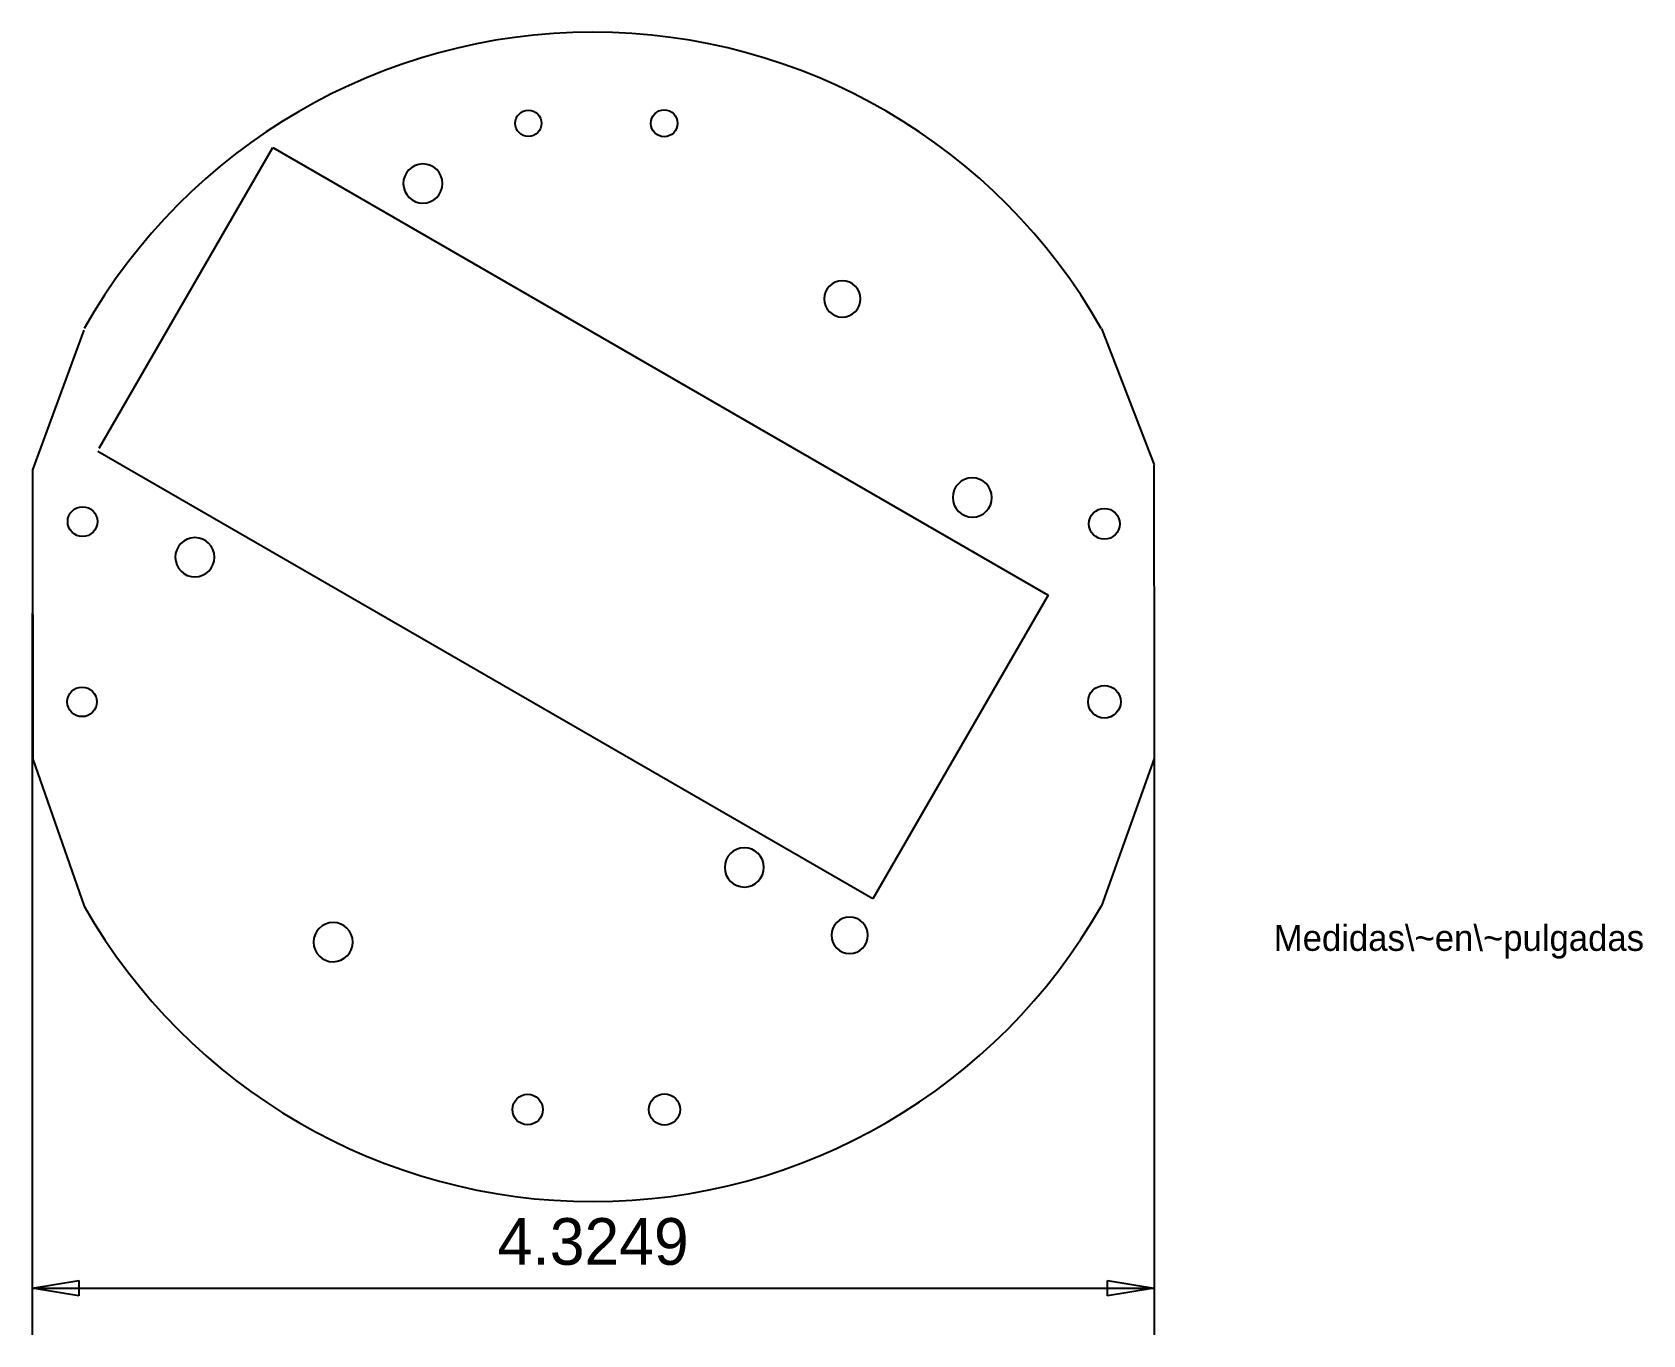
# Model space of a CAD drawing. Extents: x -2.22 to 3.99, y -0.42 to 4.6.
import ezdxf
from ezdxf.enums import TextEntityAlignment as Align

# ---------------------------------------------------------------- set-up
doc = ezdxf.new("R2010")
doc.units = 0
doc.layers.add('NOTES', color=7, linetype='CONTINUOUS')
doc.layers.add('SSTOP', color=4, linetype='CONTINUOUS')
doc.styles.get("Standard").update_dxf_attribs({"font": 'txt', "width": 0.75})

msp = doc.modelspace()

# ---------------------------------------------------------------- linework, layer by layer
at = {"layer": 'NOTES'}
for p, q in [((-1.964, 2.9993), (-1.295, 4.158)), ((-1.295, 4.158), (1.6943, 2.4321)), ((-2.0234, 3.4545), (-2.2209, 2.9157)), ((1.8999, 3.4609), (2.1031, 2.9348)), ((1.0181, 1.2608), (-1.9697, 2.9858)), ((2.1011, 2.9339), (2.1031, 2.0004)), ((-2.2209, 2.9157), (-2.2204, 1.7996)), ((1.6943, 2.4321), (1.0181, 1.2608)), ((-2.2224, 2.3628), (-2.2224, -0.4198)), ((2.1025, 2.3628), (2.1025, -0.4198)), ((2.1022, 2.019), (2.1022, 1.8024)), ((2.1022, 1.8024), (1.8996, 1.2349)), ((-2.2204, 1.7996), (-2.022, 1.2326)), ((-2.2224, -0.2398), (-2.0424, -0.2098)), ((-2.2224, -0.2398), (2.1025, -0.2398)), ((-2.0424, -0.2697), (-2.2224, -0.2398)), ((-2.0424, -0.2098), (-2.0424, -0.2697)), ((1.9225, -0.2697), (1.9225, -0.2098)), ((1.9225, -0.2098), (2.1025, -0.2398)), ((2.1025, -0.2398), (1.9225, -0.2697))]:
    msp.add_line(p, q, dxfattribs=at)
for centre, radius in [((-0.3098, 4.2518), 0.0508), ((0.2139, 4.2518), 0.0516), ((-2.0283, 2.7158), 0.0574), ((1.9107, 2.7075), 0.0595), ((-2.0302, 2.0208), 0.0569), ((1.9107, 2.0214), 0.063), ((-0.3125, 0.4487), 0.0588), ((0.215, 0.4487), 0.0601)]:
    msp.add_circle(centre, radius, dxfattribs=at)
at = {"layer": 'SSTOP', "color": 7, "linetype": 'CONTINUOUS'}
for points in [[(-0.6408, 4.0198, 1), (-0.792, 4.019, 1)], [(-0.6408, 4.0198, 1), (-0.792, 4.019, 1)], [(-0.6408, 4.0198, 1), (-0.792, 4.019, 1)], [(0.8305, 3.5748, 1), (0.9705, 3.5748, 1)], [(0.8305, 3.5748, 1), (0.9705, 3.5748, 1)], [(0.8305, 3.5748, 1), (0.9705, 3.5748, 1)], [(0.8305, 3.5748, 1), (0.9705, 3.5748, 1)], [(0.8305, 3.5748, 1), (0.9705, 3.5748, 1)], [(1.4772, 2.8094, 1), (1.326, 2.8086, 1)], [(1.4772, 2.8094, 1), (1.326, 2.8086, 1)], [(1.4772, 2.8094, 1), (1.326, 2.8086, 1)], [(-1.5198, 2.5789, 1), (-1.671, 2.5781, 1)], [(-1.5198, 2.5789, 1), (-1.671, 2.5781, 1)], [(-1.5198, 2.5789, 1), (-1.671, 2.5781, 1)], [(0.5983, 1.3829, 1), (0.4471, 1.3821, 1)], [(0.5983, 1.3829, 1), (0.4471, 1.3821, 1)], [(0.5983, 1.3829, 1), (0.4471, 1.3821, 1)], [(0.8587, 1.1207, 1), (0.9987, 1.1207, 1)], [(0.8587, 1.1207, 1), (0.9987, 1.1207, 1)], [(0.8587, 1.1207, 1), (0.9987, 1.1207, 1)], [(-0.9867, 1.0948, 1), (-1.1379, 1.094, 1)], [(-0.9867, 1.0948, 1), (-1.1379, 1.094, 1)], [(-0.9867, 1.0948, 1), (-1.1379, 1.094, 1)]]:
    msp.add_lwpolyline(points, format="xyb", close=True, dxfattribs=at)
for centre, radius, start, end in [((-0.0617, 2.35), 2.2532, 29.53324, 150.47572), ((-0.0617, 2.35), 2.2532, 29.53324, 150.47572), ((-0.0619, 2.35), 2.2562, 209.68535, 330.38237)]:
    msp.add_arc(centre, radius, start, end, dxfattribs=at)

# ---------------------------------------------------------------- texts
at = {"layer": 'NOTES'}
msp.add_text('Medidas\\~en\\~pulgadas', height=0.1, dxfattribs=at).set_placement((2.5637, 1.1607), align=Align.TOP_LEFT)
msp.add_text('4.3249', height=0.18, dxfattribs=at).set_placement((-0.0599, -0.0598), align=Align.MIDDLE_CENTER)

doc.saveas('drawing.dxf')
